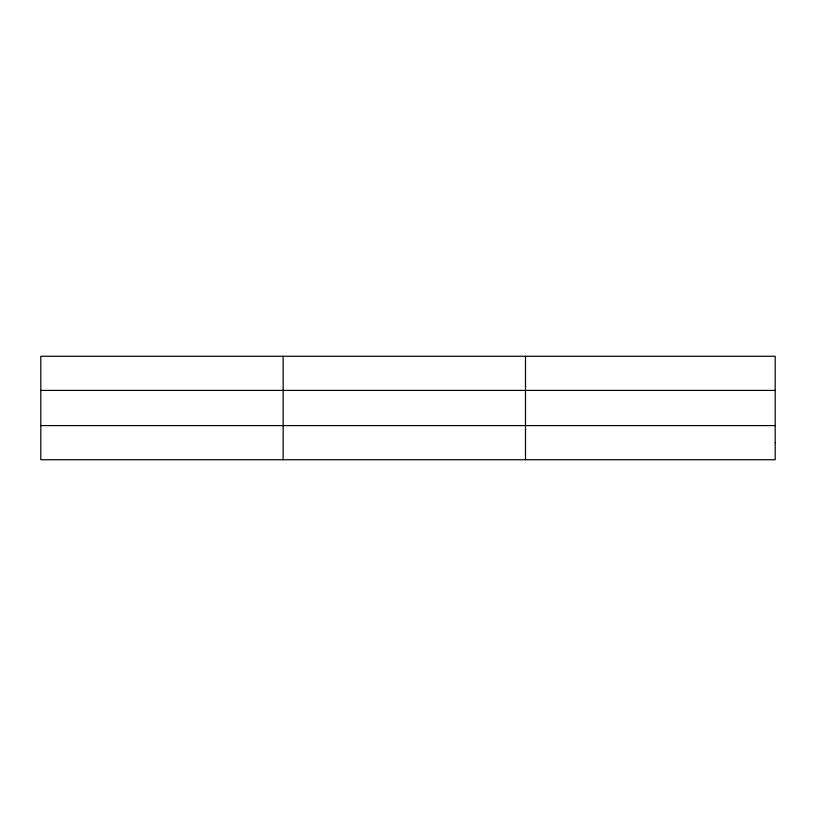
<?xml version="1.0" encoding="UTF-8"?>
<svg xmlns="http://www.w3.org/2000/svg" width="816" height="816" viewBox="0 0 816 816"><rect width="100%" height="100%" fill="white"/><g stroke="black" fill="none" stroke-linecap="round" stroke-linejoin="round"><path stroke-width="1.22" d="M283.152 356.276L283.152 459.724M525.504 356.276L525.504 459.724M40.8 390.415L775.2 390.415M40.8 425.585L775.2 425.585M775.2 442.66L775.2 459.724L40.8 459.724L40.8 356.276L775.2 356.276L775.2 442.66"/></g></svg>
